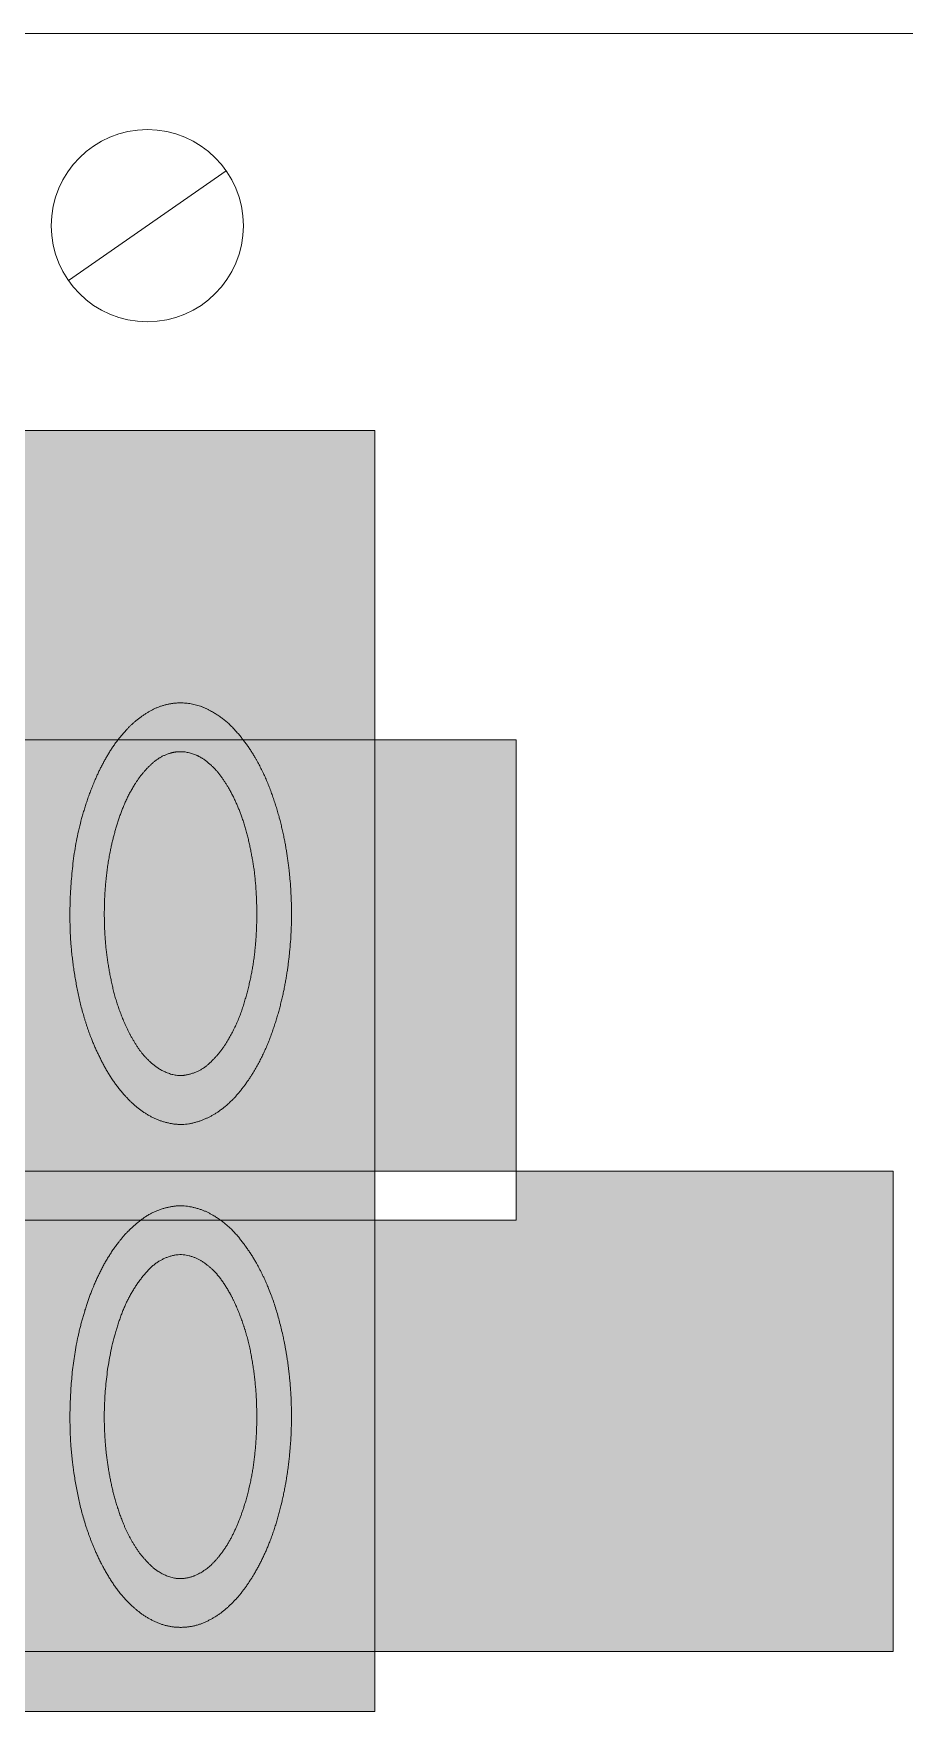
# Model space of a CAD drawing. Header units: millimetres. Extents: x -115 to -99, y -5.1 to 5.
# Drawn here: x -110.544 to -109.184, y -0.47 to 2.15 of the extents above; entities that cross this region are included whole.
import ezdxf

# ---------------------------------------------------------------- set-up
doc = ezdxf.new("R2010")
doc.units = ezdxf.units.MM
doc.header["$LTSCALE"] = 20
doc.layers.get('0').update_dxf_attribs({"lineweight": 5})
doc.layers.add('Smart box Ultra', color=7, linetype='Continuous', lineweight=5)

msp = doc.modelspace()

# ---------------------------------------------------------------- hatches: boundary and pattern name
at = {"linetype": 'Continuous', "lineweight": 5, "transparency": 33554687}
h = msp.add_hatch(color=256, dxfattribs=at)
h.set_gradient(color1=(255, 0, 0), color2=(255, 0, 0))
h.paths.add_polyline_path([(-110.0115, -0.3761), (-111.7855, -0.3761), (-111.7855, 0.3739), (-111.3738, 0.3739), (-111.3738, 0.2972), (-110.0115, 0.2972), (-110.0115, -0.3761), (-109.2022, -0.3761), (-109.2022, 0.3739), (-109.7905, 0.3739), (-109.7905, 1.0472), (-110.0115, 1.0472), (-110.0115, 1.5301), (-112.0115, 1.5301), (-112.0115, -0.4699), (-110.0115, -0.4699)])
h.paths.add_polyline_path([(-110.0115, 0.2972), (-110.0115, 0.3739), (-111.3738, 0.3739), (-111.3738, 1.0472), (-110.0115, 1.0472), (-110.0115, 0.3739), (-109.7905, 0.3739), (-109.7905, 0.2972)])
at = {"layer": 'Smart box Ultra', "linetype": 'Continuous', "lineweight": 0, "true_color": 0xcccccb, "transparency": 33554687}
for points in [[(-110.1529, 0.8928), (-110.1532, 0.8942), (-110.1567, 0.9106), (-110.1608, 0.9269), (-110.1655, 0.9429), (-110.1709, 0.9587), (-110.1769, 0.9743), (-110.1835, 0.9896), (-110.1907, 1.0048), (-110.1986, 1.0197), (-110.1993, 1.021), (-110.1999, 1.0219), (-110.2041, 1.0288), (-110.2083, 1.0354), (-110.2125, 1.0416), (-110.2168, 1.0475), (-110.2212, 1.053), (-110.2256, 1.0581), (-110.23, 1.0628), (-110.2345, 1.0672), (-110.2389, 1.0713), (-110.2434, 1.0751), (-110.2477, 1.0787), (-110.252, 1.082), (-110.2562, 1.0851), (-110.2604, 1.0879), (-110.2646, 1.0905), (-110.2686, 1.0928), (-110.2696, 1.0933), (-110.2702, 1.0936), (-110.2774, 1.097), (-110.2846, 1.0998), (-110.292, 1.1019), (-110.2995, 1.1035), (-110.3071, 1.1044), (-110.3147, 1.1047), (-110.3225, 1.1045), (-110.3303, 1.1036), (-110.331, 1.1035), (-110.3318, 1.1033), (-110.3409, 1.1009), (-110.3496, 1.0978), (-110.358, 1.0942), (-110.3661, 1.09), (-110.3738, 1.0852), (-110.3812, 1.0798), (-110.3882, 1.0739), (-110.3949, 1.0674), (-110.3955, 1.0669), (-110.3962, 1.0661), (-110.4044, 1.0568), (-110.4121, 1.0473), (-110.4194, 1.0375), (-110.4262, 1.0274), (-110.4325, 1.017), (-110.4383, 1.0063), (-110.4437, 0.9953), (-110.4486, 0.984), (-110.449, 0.9831), (-110.4501, 0.9806), (-110.4542, 0.9698), (-110.4583, 0.9584), (-110.4621, 0.9465), (-110.4659, 0.9339), (-110.4694, 0.9209), (-110.4728, 0.9072), (-110.4761, 0.893), (-110.4792, 0.8782), (-110.482, 0.8629), (-110.4842, 0.8468), (-110.486, 0.83), (-110.4871, 0.8125), (-110.4878, 0.7943), (-110.4879, 0.7754), (-110.4875, 0.7558), (-110.4866, 0.7355), (-110.4864, 0.7328), (-110.4863, 0.7312), (-110.4846, 0.7118), (-110.4822, 0.6926), (-110.4792, 0.6735), (-110.4754, 0.6546), (-110.471, 0.6357), (-110.4659, 0.617), (-110.4602, 0.5984), (-110.4538, 0.58), (-110.4532, 0.5784), (-110.4528, 0.5774), (-110.4479, 0.5654), (-110.4425, 0.5537), (-110.4366, 0.5423), (-110.4302, 0.5312), (-110.4233, 0.5203), (-110.4159, 0.5097), (-110.408, 0.4994), (-110.3996, 0.4893), (-110.3988, 0.4885), (-110.3982, 0.4879), (-110.3914, 0.4809), (-110.3842, 0.4745), (-110.3766, 0.4687), (-110.3686, 0.4635), (-110.3602, 0.4589), (-110.3514, 0.4549), (-110.3423, 0.4515), (-110.3327, 0.4487), (-110.3319, 0.4485), (-110.3311, 0.4484), (-110.3251, 0.4475), (-110.3194, 0.4469), (-110.3138, 0.4467), (-110.3085, 0.4467), (-110.3034, 0.4471), (-110.2986, 0.4479), (-110.2939, 0.4489), (-110.2895, 0.4502), (-110.2853, 0.4518), (-110.2813, 0.4533), (-110.2775, 0.4549), (-110.2738, 0.4565), (-110.2704, 0.4581), (-110.2671, 0.4598), (-110.2641, 0.4615), (-110.2612, 0.4632), (-110.2605, 0.4636), (-110.2597, 0.4641), (-110.2509, 0.4707), (-110.2424, 0.4777), (-110.2344, 0.4851), (-110.2269, 0.4929), (-110.2198, 0.5011), (-110.2131, 0.5097), (-110.2069, 0.5186), (-110.2012, 0.5279), (-110.2007, 0.5287), (-110.2, 0.5299), (-110.1924, 0.5441), (-110.1853, 0.5585), (-110.1788, 0.5731), (-110.1729, 0.5879), (-110.1675, 0.6029), (-110.1628, 0.6181), (-110.1586, 0.6336), (-110.155, 0.6492), (-110.1547, 0.6506), (-110.1542, 0.6531), (-110.1492, 0.6792), (-110.1452, 0.7037), (-110.1421, 0.7266), (-110.1399, 0.7479), (-110.1387, 0.7676), (-110.1385, 0.7856), (-110.1392, 0.8021), (-110.1408, 0.8169), (-110.1428, 0.8301), (-110.1446, 0.8416), (-110.1461, 0.8516), (-110.1474, 0.86), (-110.1484, 0.8668), (-110.1492, 0.872), (-110.1498, 0.8756), (-110.1501, 0.8777), (-110.1503, 0.8789), (-110.1506, 0.8801), (-110.1508, 0.8815), (-110.151, 0.8828), (-110.1513, 0.8842), (-110.1515, 0.8856), (-110.1518, 0.887), (-110.1521, 0.8885), (-110.1523, 0.8899), (-110.1526, 0.8911), (-110.1528, 0.8921), (-110.1529, 0.8928), (-110.153, 0.8933), (-110.153, 0.8936), (-110.1531, 0.8937), (-110.153, 0.8935), (-110.153, 0.8933), (-110.153, 0.8931), (-110.1529, 0.893), (-110.1529, 0.8929), (-110.1529, 0.8929), (-110.1529, 0.8929), (-110.1529, 0.893), (-110.1529, 0.8931), (-110.153, 0.8932), (-110.153, 0.8933), (-110.153, 0.8933), (-110.153, 0.8933), (-110.153, 0.8932), (-110.153, 0.8931), (-110.1529, 0.893)], [(-110.1472, 0.0729), (-110.1474, 0.0746), (-110.1504, 0.0948), (-110.1542, 0.1147), (-110.1589, 0.1344), (-110.1645, 0.1538), (-110.171, 0.173), (-110.1783, 0.1918), (-110.1866, 0.2104), (-110.1957, 0.2287), (-110.1965, 0.2303), (-110.197, 0.2312), (-110.1993, 0.2351), (-110.2017, 0.2391), (-110.2043, 0.2432), (-110.2071, 0.2475), (-110.2101, 0.252), (-110.2132, 0.2565), (-110.2165, 0.2612), (-110.22, 0.2661), (-110.2237, 0.2709), (-110.2279, 0.2758), (-110.2325, 0.2805), (-110.2376, 0.2852), (-110.243, 0.2899), (-110.2489, 0.2945), (-110.2551, 0.299), (-110.2618, 0.3035), (-110.2628, 0.304), (-110.2634, 0.3044), (-110.2687, 0.3075), (-110.2739, 0.3101), (-110.2791, 0.3125), (-110.2841, 0.3144), (-110.289, 0.316), (-110.2938, 0.3173), (-110.2985, 0.3182), (-110.3032, 0.3188), (-110.3076, 0.3191), (-110.312, 0.3192), (-110.3162, 0.3192), (-110.3202, 0.3191), (-110.324, 0.3188), (-110.3277, 0.3184), (-110.3312, 0.3179), (-110.3346, 0.3172), (-110.3354, 0.317), (-110.3363, 0.3168), (-110.3431, 0.3148), (-110.3494, 0.3126), (-110.3555, 0.3102), (-110.3611, 0.3076), (-110.3664, 0.3048), (-110.3713, 0.3018), (-110.3758, 0.2987), (-110.38, 0.2953), (-110.3839, 0.2919), (-110.3876, 0.2886), (-110.3911, 0.2853), (-110.3944, 0.2821), (-110.3975, 0.279), (-110.4004, 0.2759), (-110.4032, 0.273), (-110.4057, 0.2701), (-110.4063, 0.2694), (-110.407, 0.2685), (-110.4152, 0.2577), (-110.4228, 0.2466), (-110.43, 0.2353), (-110.4366, 0.2237), (-110.4427, 0.2118), (-110.4484, 0.1997), (-110.4535, 0.1873), (-110.4581, 0.1746), (-110.4585, 0.1735), (-110.4593, 0.1712), (-110.4625, 0.1613), (-110.4656, 0.1508), (-110.4685, 0.1398), (-110.4714, 0.1284), (-110.4741, 0.1164), (-110.4767, 0.104), (-110.4792, 0.0911), (-110.4816, 0.0777), (-110.4837, 0.0637), (-110.4854, 0.0491), (-110.4866, 0.0339), (-110.4874, 0.0181), (-110.4878, 0.0016), (-110.4878, -0.0155), (-110.4873, -0.0332), (-110.4864, -0.0515), (-110.4862, -0.0539), (-110.4861, -0.0557), (-110.4843, -0.0767), (-110.4817, -0.0975), (-110.4782, -0.1181), (-110.4739, -0.1386), (-110.4688, -0.1588), (-110.4628, -0.1788), (-110.456, -0.1987), (-110.4484, -0.2183), (-110.4477, -0.22), (-110.4472, -0.221), (-110.4452, -0.2255), (-110.443, -0.2301), (-110.4407, -0.2349), (-110.4382, -0.2399), (-110.4355, -0.245), (-110.4326, -0.2503), (-110.4296, -0.2558), (-110.4264, -0.2614), (-110.423, -0.2671), (-110.4191, -0.2729), (-110.4148, -0.2787), (-110.4101, -0.2846), (-110.4049, -0.2905), (-110.3993, -0.2964), (-110.3933, -0.3024), (-110.3869, -0.3085), (-110.3861, -0.3092), (-110.3855, -0.3098), (-110.3827, -0.312), (-110.3798, -0.3143), (-110.3767, -0.3166), (-110.3734, -0.3189), (-110.3699, -0.3213), (-110.3662, -0.3236), (-110.3622, -0.326), (-110.3581, -0.3284), (-110.3538, -0.3306), (-110.3491, -0.3326), (-110.3442, -0.3343), (-110.339, -0.3357), (-110.3334, -0.3369), (-110.3276, -0.3377), (-110.3215, -0.3383), (-110.3151, -0.3386), (-110.3143, -0.3386), (-110.3134, -0.3386), (-110.307, -0.3382), (-110.3009, -0.3375), (-110.2951, -0.3366), (-110.2896, -0.3354), (-110.2844, -0.3339), (-110.2795, -0.3322), (-110.2749, -0.3302), (-110.2706, -0.3279), (-110.2665, -0.3256), (-110.2627, -0.3232), (-110.259, -0.3208), (-110.2555, -0.3185), (-110.2522, -0.3162), (-110.2492, -0.3139), (-110.2463, -0.3116), (-110.2435, -0.3093), (-110.2429, -0.3088), (-110.2423, -0.3082), (-110.2346, -0.3007), (-110.2273, -0.2929), (-110.2204, -0.2848), (-110.2139, -0.2764), (-110.2078, -0.2678), (-110.202, -0.259), (-110.1966, -0.2498), (-110.1916, -0.2404), (-110.1912, -0.2396), (-110.1906, -0.2384), (-110.1839, -0.224), (-110.1777, -0.2095), (-110.1721, -0.1948), (-110.1669, -0.1799), (-110.1623, -0.1649), (-110.1582, -0.1498), (-110.1546, -0.1345), (-110.1516, -0.1191), (-110.1514, -0.1178), (-110.151, -0.1158), (-110.1476, -0.0952), (-110.1448, -0.0759), (-110.1426, -0.0579), (-110.141, -0.0411), (-110.1401, -0.0257), (-110.1397, -0.0115), (-110.1399, 0.0014), (-110.1407, 0.0131), (-110.1418, 0.0234), (-110.1427, 0.0325), (-110.1435, 0.0404), (-110.1442, 0.047), (-110.1448, 0.0524), (-110.1452, 0.0565), (-110.1455, 0.0593), (-110.1457, 0.0609), (-110.1458, 0.0618), (-110.1459, 0.0628), (-110.146, 0.0639), (-110.1462, 0.0649), (-110.1463, 0.066), (-110.1464, 0.0671), (-110.1466, 0.0683), (-110.1467, 0.0695), (-110.1469, 0.0706), (-110.147, 0.0715), (-110.1471, 0.0723), (-110.1472, 0.0729), (-110.1472, 0.0733), (-110.1473, 0.0735), (-110.1473, 0.0735), (-110.1473, 0.0734), (-110.1472, 0.0732), (-110.1472, 0.0731), (-110.1472, 0.073), (-110.1472, 0.0729), (-110.1472, 0.0729), (-110.1472, 0.0729), (-110.1472, 0.073), (-110.1472, 0.0731), (-110.1472, 0.0732), (-110.1472, 0.0732), (-110.1472, 0.0733), (-110.1472, 0.0732), (-110.1472, 0.0732), (-110.1472, 0.0731), (-110.1472, 0.073)]]:
    msp.add_hatch(color=254, dxfattribs=at).paths.add_polyline_path(points)

# ---------------------------------------------------------------- linework, layer by layer
at = {"color": 7, "lineweight": 15}
for p, q in [((-115, 2.15), (-99, 2.15)), ((-115, 2.15), (-99, 2.15)), ((-110.4899, 1.7645), (-110.2434, 1.9355)), ((-112.0115, 1.5301), (-110.0115, 1.5301)), ((-110.0115, 1.5301), (-110.0115, -0.4699)), ((-110.0115, -0.4699), (-112.0115, -0.4699))]:
    msp.add_line(p, q, dxfattribs=at)
at = {"color": 7, "lineweight": 5, "flags": 128}
for points in [[(-112.0115, 1.5301), (-112.0115, -0.4699), (-110.0115, -0.4699), (-110.0115, 1.5301)], [(-112.0115, 1.5301), (-112.0115, -0.4699), (-110.0115, -0.4699), (-110.0115, 1.5301)], [(-111.3738, 0.2972), (-109.7905, 0.2972), (-109.7905, 1.0472), (-111.3738, 1.0472)], [(-111.7855, -0.3761), (-109.2022, -0.3761), (-109.2022, 0.3739), (-111.7855, 0.3739)]]:
    msp.add_lwpolyline(points, close=True, dxfattribs=at)
at = {"flags": 128}
for points in [[(-112.0115, 1.5301), (-112.0115, -0.4699), (-112.0115, -0.4699), (-110.0115, -0.4699), (-110.0115, -0.4699), (-110.0115, 1.5301), (-110.0115, 1.5301), (-112.0115, 1.5301), (-112.0115, 1.5301), (-112.0115, 1.5301)], [(-112.0115, 1.5301), (-112.0115, -0.4699), (-110.0115, -0.4699), (-110.0115, 1.5301)], [(-111.3738, 0.2972), (-109.7905, 0.2972), (-109.7905, 0.2972), (-109.7905, 1.0472), (-109.7905, 1.0472), (-111.3738, 1.0472), (-111.3738, 1.0472), (-111.3738, 0.2972), (-111.3738, 0.2972), (-111.3738, 0.2972)], [(-111.7855, -0.3761), (-109.2022, -0.3761), (-109.2022, -0.3761), (-109.2022, 0.3739), (-109.2022, 0.3739), (-111.7855, 0.3739), (-111.7855, 0.3739), (-111.7855, -0.3761)]]:
    msp.add_lwpolyline(points, close=True, dxfattribs=at)
at = {"color": 7, "lineweight": 15, "flags": 128}
msp.add_lwpolyline([(-112.0115, -0.4699), (-112.0115, 1.5301), (-110.0115, 1.5301), (-110.0115, -0.4699)], close=True, dxfattribs=at)
at = {"color": 7, "lineweight": 15}
msp.add_circle((-110.3667, 1.85), 0.15, dxfattribs=at)
at = {"color": 240, "linetype": 'Continuous', "true_color": 0xed1f24, "transparency": 33554687}
msp.add_solid([(-112.0115, 1.5301), (-112.0115, -0.4699), (-110.0115, 1.5301), (-110.0115, -0.4699)], dxfattribs=at)
at = {"layer": 'Smart box Ultra', "color": 7, "lineweight": 15}
for points, knots in [([(-110.1529, 0.8928), (-110.1597, 0.9261), (-110.182, 0.9912), (-110.1993, 1.021), (-110.2122, 1.0426), (-110.2465, 1.0813), (-110.2696, 1.0933), (-110.2834, 1.1009), (-110.3153, 1.1062), (-110.331, 1.1035), (-110.3498, 1.1), (-110.3824, 1.08), (-110.3955, 1.0669), (-110.4132, 1.0488), (-110.4393, 1.006), (-110.449, 0.9831), (-110.4739, 0.9239), (-110.4902, 0.7963), (-110.4864, 0.7328), (-110.4834, 0.6935), (-110.4677, 0.6155), (-110.4532, 0.5784), (-110.4434, 0.5541), (-110.4171, 0.508), (-110.3988, 0.4885), (-110.3856, 0.4742), (-110.3517, 0.4525), (-110.3319, 0.4485), (-110.3134, 0.4445), (-110.2761, 0.4537), (-110.2605, 0.4636), (-110.2414, 0.4756), (-110.2121, 0.5098), (-110.2007, 0.5287), (-110.1838, 0.5569), (-110.1618, 0.6188), (-110.1547, 0.6506), (-110.142, 0.7102), (-110.1412, 0.8328), (-110.1529, 0.8928)], [0, 0, 0, 0.042843, 0.085686, 0.085686, 0.116947, 0.148208, 0.148208, 0.167177, 0.186147, 0.186147, 0.208921, 0.231696, 0.231696, 0.262722, 0.293748, 0.293748, 0.37387, 0.453992, 0.453992, 0.503704, 0.553416, 0.553416, 0.586051, 0.618687, 0.618687, 0.642385, 0.666083, 0.666083, 0.688322, 0.71056, 0.71056, 0.737919, 0.765278, 0.765278, 0.806117, 0.846955, 0.846955, 0.923478, 1, 1, 1]), ([(-110.2013, 0.698), (-110.2066, 0.6652), (-110.2264, 0.6011), (-110.2443, 0.5725), (-110.2545, 0.5566), (-110.2837, 0.5287), (-110.3035, 0.5245), (-110.317, 0.5211), (-110.3438, 0.5297), (-110.3545, 0.5378), (-110.3702, 0.5499), (-110.392, 0.5825), (-110.4001, 0.6), (-110.414, 0.6305), (-110.4287, 0.6956), (-110.4319, 0.7284), (-110.4351, 0.7662), (-110.4312, 0.8419), (-110.4235, 0.879), (-110.4175, 0.9062), (-110.3986, 0.9593), (-110.3829, 0.9829), (-110.3729, 0.9978), (-110.345, 1.0233), (-110.3264, 1.0275), (-110.314, 1.0301), (-110.2889, 1.0239), (-110.2786, 1.0167), (-110.2624, 1.0053), (-110.2395, 0.9731), (-110.2181, 0.9282), (-110.2032, 0.8688), (-110.1993, 0.8389), (-110.1954, 0.8036), (-110.1962, 0.7328), (-110.2013, 0.698)], [0, 0, 0, 0.056381, 0.112761, 0.112761, 0.144367, 0.175972, 0.175972, 0.197766, 0.21956, 0.21956, 0.251766, 0.283972, 0.283972, 0.340135, 0.396298, 0.396298, 0.460811, 0.525323, 0.525323, 0.572542, 0.619761, 0.619761, 0.649659, 0.679558, 0.679558, 0.699319, 0.71908, 0.71908, 0.750485, 0.781891, 0.832052, 0.882212, 0.882212, 0.941106, 1, 1, 1]), ([(-110.1472, 0.0729), (-110.1528, 0.1138), (-110.1762, 0.1937), (-110.1965, 0.2303), (-110.2087, 0.2518), (-110.241, 0.2909), (-110.2628, 0.304), (-110.2788, 0.3139), (-110.3169, 0.3217), (-110.3354, 0.317), (-110.357, 0.3121), (-110.3926, 0.2855), (-110.4063, 0.2694), (-110.424, 0.2481), (-110.4494, 0.1992), (-110.4585, 0.1735), (-110.4776, 0.1188), (-110.4898, 0.0035), (-110.4862, -0.0539), (-110.483, -0.0966), (-110.4648, -0.1805), (-110.4477, -0.22), (-110.4368, -0.2447), (-110.407, -0.291), (-110.3861, -0.3092), (-110.3715, -0.3221), (-110.3344, -0.3388), (-110.3143, -0.3386), (-110.2941, -0.3386), (-110.2575, -0.3217), (-110.2429, -0.3088), (-110.2264, -0.2943), (-110.2011, -0.2588), (-110.1764, -0.2109), (-110.1572, -0.1492), (-110.1514, -0.1178), (-110.1428, -0.0706), (-110.1407, 0.0254), (-110.1472, 0.0729)], [0, 0, 0, 0.051341, 0.102682, 0.102682, 0.13314, 0.163598, 0.163598, 0.186112, 0.208625, 0.208625, 0.234818, 0.261012, 0.261012, 0.295227, 0.329443, 0.329443, 0.402225, 0.475008, 0.475008, 0.52913, 0.583252, 0.583252, 0.617232, 0.651211, 0.651211, 0.674935, 0.698658, 0.698658, 0.722382, 0.746105, 0.746105, 0.772917, 0.799728, 0.839777, 0.879826, 0.879826, 0.939913, 1, 1, 1]), ([(-110.2154, -0.1491), (-110.2212, -0.1672), (-110.2366, -0.2021), (-110.2473, -0.2178), (-110.2549, -0.2288), (-110.2738, -0.2483), (-110.2859, -0.2546), (-110.2963, -0.2604), (-110.3207, -0.2637), (-110.3321, -0.2597), (-110.3486, -0.2542), (-110.3733, -0.2306), (-110.3828, -0.217), (-110.3974, -0.1949), (-110.416, -0.1454), (-110.4219, -0.1199), (-110.4333, -0.0689), (-110.4345, 0.036), (-110.4248, 0.0872), (-110.4195, 0.1135), (-110.4023, 0.1651), (-110.3784, 0.2055), (-110.3494, 0.2356), (-110.3292, 0.2414), (-110.3155, 0.2453), (-110.2874, 0.2378), (-110.2764, 0.2296), (-110.2609, 0.2182), (-110.2391, 0.1868), (-110.2311, 0.1699), (-110.2131, 0.1311), (-110.197, 0.0471), (-110.196, 0.0049), (-110.1949, -0.0339), (-110.2039, -0.1118), (-110.2154, -0.1491)], [0, 0, 0, 0.026801, 0.053603, 0.053603, 0.072394, 0.091184, 0.091184, 0.107587, 0.12399, 0.12399, 0.147629, 0.171267, 0.171267, 0.208981, 0.246694, 0.246694, 0.32177, 0.396846, 0.396846, 0.435495, 0.474145, 0.512795, 0.551444, 0.551444, 0.577646, 0.603848, 0.603848, 0.640476, 0.677104, 0.677104, 0.76115, 0.845196, 0.845196, 0.922598, 1, 1, 1])]:
    msp.add_open_spline(points, degree=2, knots=knots, dxfattribs=at)
at = {"layer": 'Smart box Ultra', "color": 7, "lineweight": 5}
for points, knots in [([(-110.1529, 0.8928), (-110.1597, 0.9261), (-110.182, 0.9912), (-110.1993, 1.021), (-110.2122, 1.0426), (-110.2465, 1.0813), (-110.2696, 1.0933), (-110.2834, 1.1009), (-110.3153, 1.1062), (-110.331, 1.1035), (-110.3498, 1.1), (-110.3824, 1.08), (-110.3955, 1.0669), (-110.4132, 1.0488), (-110.4393, 1.006), (-110.449, 0.9831), (-110.4739, 0.9239), (-110.4902, 0.7963), (-110.4864, 0.7328), (-110.4834, 0.6935), (-110.4677, 0.6155), (-110.4532, 0.5784), (-110.4434, 0.5541), (-110.4171, 0.508), (-110.3988, 0.4885), (-110.3856, 0.4742), (-110.3517, 0.4525), (-110.3319, 0.4485), (-110.3134, 0.4445), (-110.2761, 0.4537), (-110.2605, 0.4636), (-110.2414, 0.4756), (-110.2121, 0.5098), (-110.2007, 0.5287), (-110.1838, 0.5569), (-110.1618, 0.6188), (-110.1547, 0.6506), (-110.142, 0.7102), (-110.1412, 0.8328), (-110.1529, 0.8928)], [0, 0, 0, 0.042843, 0.085686, 0.085686, 0.116947, 0.148208, 0.148208, 0.167177, 0.186147, 0.186147, 0.208921, 0.231696, 0.231696, 0.262722, 0.293748, 0.293748, 0.37387, 0.453992, 0.453992, 0.503704, 0.553416, 0.553416, 0.586051, 0.618687, 0.618687, 0.642385, 0.666083, 0.666083, 0.688322, 0.71056, 0.71056, 0.737919, 0.765278, 0.765278, 0.806117, 0.846955, 0.846955, 0.923478, 1, 1, 1]), ([(-110.2013, 0.698), (-110.2066, 0.6652), (-110.2264, 0.6011), (-110.2443, 0.5725), (-110.2545, 0.5566), (-110.2837, 0.5287), (-110.3035, 0.5245), (-110.317, 0.5211), (-110.3438, 0.5297), (-110.3545, 0.5378), (-110.3702, 0.5499), (-110.392, 0.5825), (-110.4001, 0.6), (-110.414, 0.6305), (-110.4287, 0.6956), (-110.4319, 0.7284), (-110.4351, 0.7662), (-110.4312, 0.8419), (-110.4235, 0.879), (-110.4175, 0.9062), (-110.3986, 0.9593), (-110.3829, 0.9829), (-110.3729, 0.9978), (-110.345, 1.0233), (-110.3264, 1.0275), (-110.314, 1.0301), (-110.2889, 1.0239), (-110.2786, 1.0167), (-110.2624, 1.0053), (-110.2395, 0.9731), (-110.2181, 0.9282), (-110.2032, 0.8688), (-110.1993, 0.8389), (-110.1954, 0.8036), (-110.1962, 0.7328), (-110.2013, 0.698)], [0, 0, 0, 0.056381, 0.112761, 0.112761, 0.144367, 0.175972, 0.175972, 0.197766, 0.21956, 0.21956, 0.251766, 0.283972, 0.283972, 0.340135, 0.396298, 0.396298, 0.460811, 0.525323, 0.525323, 0.572542, 0.619761, 0.619761, 0.649659, 0.679558, 0.679558, 0.699319, 0.71908, 0.71908, 0.750485, 0.781891, 0.832052, 0.882212, 0.882212, 0.941106, 1, 1, 1]), ([(-110.1472, 0.0729), (-110.1528, 0.1138), (-110.1762, 0.1937), (-110.1965, 0.2303), (-110.2087, 0.2518), (-110.241, 0.2909), (-110.2628, 0.304), (-110.2788, 0.3139), (-110.3169, 0.3217), (-110.3354, 0.317), (-110.357, 0.3121), (-110.3926, 0.2855), (-110.4063, 0.2694), (-110.424, 0.2481), (-110.4494, 0.1992), (-110.4585, 0.1735), (-110.4776, 0.1188), (-110.4898, 0.0035), (-110.4862, -0.0539), (-110.483, -0.0966), (-110.4648, -0.1805), (-110.4477, -0.22), (-110.4368, -0.2447), (-110.407, -0.291), (-110.3861, -0.3092), (-110.3715, -0.3221), (-110.3344, -0.3388), (-110.3143, -0.3386), (-110.2941, -0.3386), (-110.2575, -0.3217), (-110.2429, -0.3088), (-110.2264, -0.2943), (-110.2011, -0.2588), (-110.1764, -0.2109), (-110.1572, -0.1492), (-110.1514, -0.1178), (-110.1428, -0.0706), (-110.1407, 0.0254), (-110.1472, 0.0729)], [0, 0, 0, 0.051341, 0.102682, 0.102682, 0.13314, 0.163598, 0.163598, 0.186112, 0.208625, 0.208625, 0.234818, 0.261012, 0.261012, 0.295227, 0.329443, 0.329443, 0.402225, 0.475008, 0.475008, 0.52913, 0.583252, 0.583252, 0.617232, 0.651211, 0.651211, 0.674935, 0.698658, 0.698658, 0.722382, 0.746105, 0.746105, 0.772917, 0.799728, 0.839777, 0.879826, 0.879826, 0.939913, 1, 1, 1]), ([(-110.2154, -0.1491), (-110.2212, -0.1672), (-110.2366, -0.2021), (-110.2473, -0.2178), (-110.2549, -0.2288), (-110.2738, -0.2483), (-110.2859, -0.2546), (-110.2963, -0.2604), (-110.3207, -0.2637), (-110.3321, -0.2597), (-110.3486, -0.2542), (-110.3733, -0.2306), (-110.3828, -0.217), (-110.3974, -0.1949), (-110.416, -0.1454), (-110.4219, -0.1199), (-110.4333, -0.0689), (-110.4345, 0.036), (-110.4248, 0.0872), (-110.4195, 0.1135), (-110.4023, 0.1651), (-110.3784, 0.2055), (-110.3494, 0.2356), (-110.3292, 0.2414), (-110.3155, 0.2453), (-110.2874, 0.2378), (-110.2764, 0.2296), (-110.2609, 0.2182), (-110.2391, 0.1868), (-110.2311, 0.1699), (-110.2131, 0.1311), (-110.197, 0.0471), (-110.196, 0.0049), (-110.1949, -0.0339), (-110.2039, -0.1118), (-110.2154, -0.1491)], [0, 0, 0, 0.026801, 0.053603, 0.053603, 0.072394, 0.091184, 0.091184, 0.107587, 0.12399, 0.12399, 0.147629, 0.171267, 0.171267, 0.208981, 0.246694, 0.246694, 0.32177, 0.396846, 0.396846, 0.435495, 0.474145, 0.512795, 0.551444, 0.551444, 0.577646, 0.603848, 0.603848, 0.640476, 0.677104, 0.677104, 0.76115, 0.845196, 0.845196, 0.922598, 1, 1, 1])]:
    msp.add_open_spline(points, degree=2, knots=knots, dxfattribs=at)
at = {"layer": 'Smart box Ultra'}
for points, knots in [([(-110.1529, 0.8928), (-110.1597, 0.9261), (-110.182, 0.9912), (-110.1993, 1.021), (-110.2122, 1.0426), (-110.2465, 1.0813), (-110.2696, 1.0933), (-110.2834, 1.1009), (-110.3153, 1.1062), (-110.331, 1.1035), (-110.3498, 1.1), (-110.3824, 1.08), (-110.3955, 1.0669), (-110.4132, 1.0488), (-110.4393, 1.006), (-110.449, 0.9831), (-110.4739, 0.9239), (-110.4902, 0.7963), (-110.4864, 0.7328), (-110.4834, 0.6935), (-110.4677, 0.6155), (-110.4532, 0.5784), (-110.4434, 0.5541), (-110.4171, 0.508), (-110.3988, 0.4885), (-110.3856, 0.4742), (-110.3517, 0.4525), (-110.3319, 0.4485), (-110.3134, 0.4445), (-110.2761, 0.4537), (-110.2605, 0.4636), (-110.2414, 0.4756), (-110.2121, 0.5098), (-110.2007, 0.5287), (-110.1838, 0.5569), (-110.1618, 0.6188), (-110.1547, 0.6506), (-110.142, 0.7102), (-110.1412, 0.8328), (-110.1529, 0.8928)], [0, 0, 0, 0.042843, 0.085686, 0.085686, 0.116947, 0.148208, 0.148208, 0.167177, 0.186147, 0.186147, 0.208921, 0.231696, 0.231696, 0.262722, 0.293748, 0.293748, 0.37387, 0.453992, 0.453992, 0.503704, 0.553416, 0.553416, 0.586051, 0.618687, 0.618687, 0.642385, 0.666083, 0.666083, 0.688322, 0.71056, 0.71056, 0.737919, 0.765278, 0.765278, 0.806117, 0.846955, 0.846955, 0.923478, 1, 1, 1]), ([(-110.2013, 0.698), (-110.2066, 0.6652), (-110.2264, 0.6011), (-110.2443, 0.5725), (-110.2545, 0.5566), (-110.2837, 0.5287), (-110.3035, 0.5245), (-110.317, 0.5211), (-110.3438, 0.5297), (-110.3545, 0.5378), (-110.3702, 0.5499), (-110.392, 0.5825), (-110.4001, 0.6), (-110.414, 0.6305), (-110.4287, 0.6956), (-110.4319, 0.7284), (-110.4351, 0.7662), (-110.4312, 0.8419), (-110.4235, 0.879), (-110.4175, 0.9062), (-110.3986, 0.9593), (-110.3829, 0.9829), (-110.3729, 0.9978), (-110.345, 1.0233), (-110.3264, 1.0275), (-110.314, 1.0301), (-110.2889, 1.0239), (-110.2786, 1.0167), (-110.2624, 1.0053), (-110.2395, 0.9731), (-110.2181, 0.9282), (-110.2032, 0.8688), (-110.1993, 0.8389), (-110.1954, 0.8036), (-110.1962, 0.7328), (-110.2013, 0.698)], [0, 0, 0, 0.056381, 0.112761, 0.112761, 0.144367, 0.175972, 0.175972, 0.197766, 0.21956, 0.21956, 0.251766, 0.283972, 0.283972, 0.340135, 0.396298, 0.396298, 0.460811, 0.525323, 0.525323, 0.572542, 0.619761, 0.619761, 0.649659, 0.679558, 0.679558, 0.699319, 0.71908, 0.71908, 0.750485, 0.781891, 0.832052, 0.882212, 0.882212, 0.941106, 1, 1, 1]), ([(-110.1472, 0.0729), (-110.1528, 0.1138), (-110.1762, 0.1937), (-110.1965, 0.2303), (-110.2087, 0.2518), (-110.241, 0.2909), (-110.2628, 0.304), (-110.2788, 0.3139), (-110.3169, 0.3217), (-110.3354, 0.317), (-110.357, 0.3121), (-110.3926, 0.2855), (-110.4063, 0.2694), (-110.424, 0.2481), (-110.4494, 0.1992), (-110.4585, 0.1735), (-110.4776, 0.1188), (-110.4898, 0.0035), (-110.4862, -0.0539), (-110.483, -0.0966), (-110.4648, -0.1805), (-110.4477, -0.22), (-110.4368, -0.2447), (-110.407, -0.291), (-110.3861, -0.3092), (-110.3715, -0.3221), (-110.3344, -0.3388), (-110.3143, -0.3386), (-110.2941, -0.3386), (-110.2575, -0.3217), (-110.2429, -0.3088), (-110.2264, -0.2943), (-110.2011, -0.2588), (-110.1764, -0.2109), (-110.1572, -0.1492), (-110.1514, -0.1178), (-110.1428, -0.0706), (-110.1407, 0.0254), (-110.1472, 0.0729)], [0, 0, 0, 0.051341, 0.102682, 0.102682, 0.13314, 0.163598, 0.163598, 0.186112, 0.208625, 0.208625, 0.234818, 0.261012, 0.261012, 0.295227, 0.329443, 0.329443, 0.402225, 0.475008, 0.475008, 0.52913, 0.583252, 0.583252, 0.617232, 0.651211, 0.651211, 0.674935, 0.698658, 0.698658, 0.722382, 0.746105, 0.746105, 0.772917, 0.799728, 0.839777, 0.879826, 0.879826, 0.939913, 1, 1, 1]), ([(-110.2154, -0.1491), (-110.2212, -0.1672), (-110.2366, -0.2021), (-110.2473, -0.2178), (-110.2549, -0.2288), (-110.2738, -0.2483), (-110.2859, -0.2546), (-110.2963, -0.2604), (-110.3207, -0.2637), (-110.3321, -0.2597), (-110.3486, -0.2542), (-110.3733, -0.2306), (-110.3828, -0.217), (-110.3974, -0.1949), (-110.416, -0.1454), (-110.4219, -0.1199), (-110.4333, -0.0689), (-110.4345, 0.036), (-110.4248, 0.0872), (-110.4195, 0.1135), (-110.4023, 0.1651), (-110.3784, 0.2055), (-110.3494, 0.2356), (-110.3292, 0.2414), (-110.3155, 0.2453), (-110.2874, 0.2378), (-110.2764, 0.2296), (-110.2609, 0.2182), (-110.2391, 0.1868), (-110.2311, 0.1699), (-110.2131, 0.1311), (-110.197, 0.0471), (-110.196, 0.0049), (-110.1949, -0.0339), (-110.2039, -0.1118), (-110.2154, -0.1491)], [0, 0, 0, 0.026801, 0.053603, 0.053603, 0.072394, 0.091184, 0.091184, 0.107587, 0.12399, 0.12399, 0.147629, 0.171267, 0.171267, 0.208981, 0.246694, 0.246694, 0.32177, 0.396846, 0.396846, 0.435495, 0.474145, 0.512795, 0.551444, 0.551444, 0.577646, 0.603848, 0.603848, 0.640476, 0.677104, 0.677104, 0.76115, 0.845196, 0.845196, 0.922598, 1, 1, 1])]:
    msp.add_open_spline(points, degree=2, knots=knots, dxfattribs=at)

doc.saveas('drawing.dxf')
